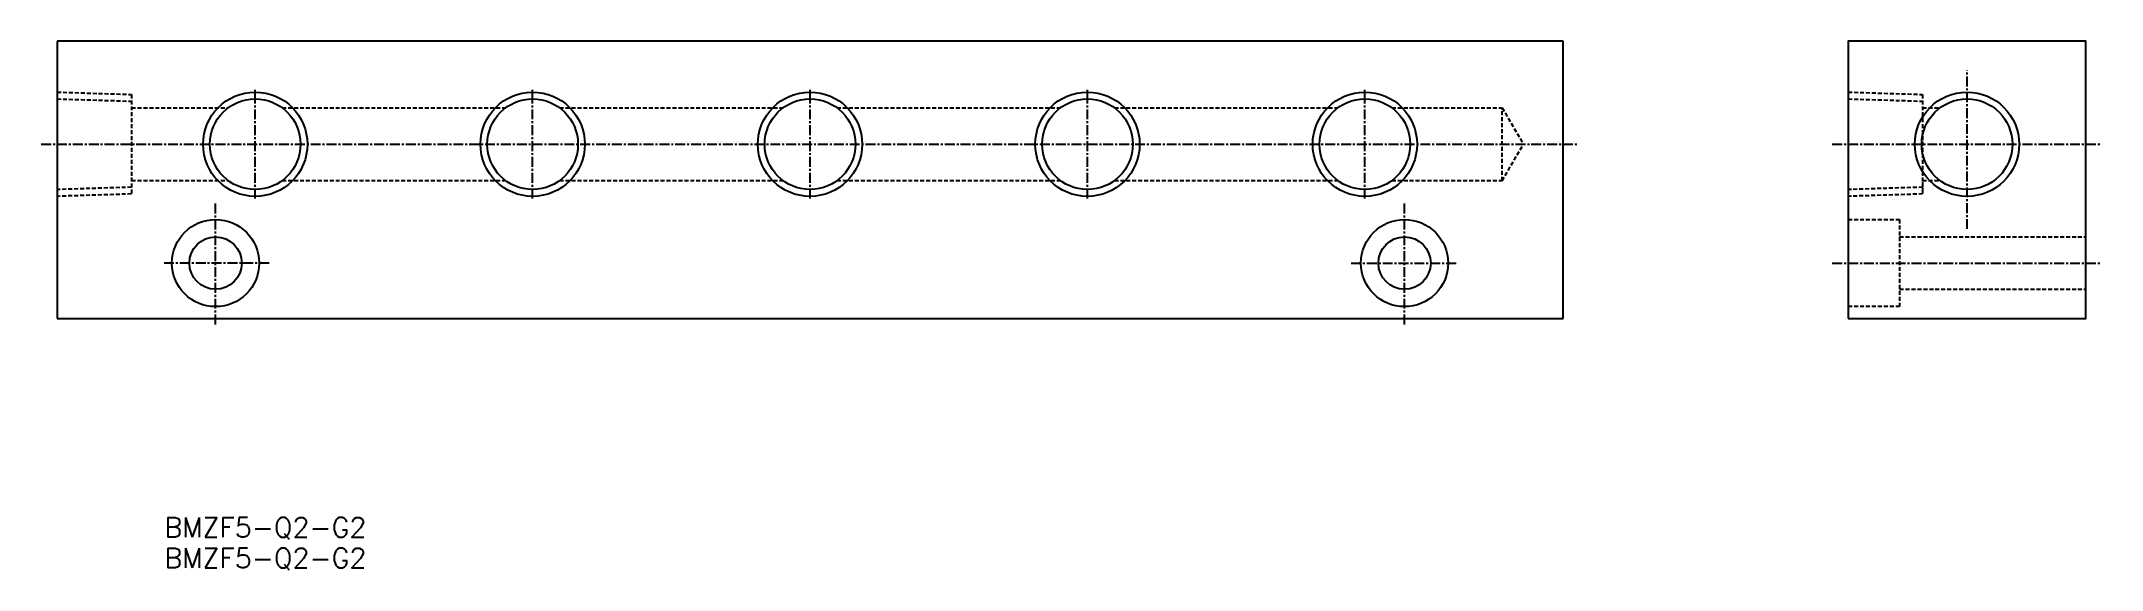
# Model space of a CAD drawing. Extents: x 27 to 287, y 55 to 122.
import ezdxf
from ezdxf.enums import TextEntityAlignment as Align

# ---------------------------------------------------------------- set-up
doc = ezdxf.new("R2010")
doc.units = 0
doc.linetypes.add('CENTER', pattern=[2, 1.25, -0.25, 0.25, -0.25])
doc.linetypes.add('DASHED', pattern=[0.75, 0.5, -0.25])
doc.layers.get('0').update_dxf_attribs({"linetype": 'CONTINUOUS'})
doc.layers.add('CENTER', color=1, linetype='CENTER')
doc.styles.get("Standard").update_dxf_attribs({"font": 'txt.shx', "bigfont": 'extfont.shx'})

msp = doc.modelspace()

# ---------------------------------------------------------------- linework, layer by layer
at = {"color": 7, "linetype": 'CONTINUOUS'}
for p, q in [((219.09, 122), (29.09, 122)), ((29.09, 122), (29.09, 87)), ((219.09, 87), (219.09, 122)), ((29.09, 87), (219.09, 87))]:
    msp.add_line(p, q, dxfattribs=at)
at = {"color": 3, "linetype": 'DASHED'}
for p, q in [((29.09, 115.58), (38.49, 115.28)), ((29.09, 114.72), (38.49, 114.43)), ((38.49, 115.28), (38.49, 102.72)), ((255.06, 115.58), (264.46, 115.28)), ((255.06, 114.72), (264.46, 114.43)), ((264.46, 115.28), (264.46, 113.81)), ((264.46, 115.28), (264.46, 102.72)), ((38.49, 113.6), (50.69, 113.6)), ((57.49, 113.6), (85.69, 113.6)), ((92.49, 113.6), (120.69, 113.6)), ((127.49, 113.6), (155.69, 113.6)), ((162.49, 113.6), (190.69, 113.6)), ((197.49, 113.6), (211.43, 113.6)), ((211.43, 113.6), (214.09, 109)), ((211.43, 104.4), (211.43, 113.6)), ((264.46, 113.6), (266.66, 113.6)), ((211.43, 104.4), (214.09, 109)), ((38.49, 104.4), (50.69, 104.4)), ((57.49, 104.4), (85.69, 104.4)), ((92.49, 104.4), (120.69, 104.4)), ((127.49, 104.4), (155.69, 104.4)), ((162.49, 104.4), (190.69, 104.4)), ((197.49, 104.4), (211.43, 104.4)), ((264.46, 104.4), (266.66, 104.4)), ((264.46, 104.19), (264.46, 102.72)), ((38.49, 103.57), (29.09, 103.28)), ((38.49, 102.72), (29.09, 102.42)), ((264.46, 103.57), (255.06, 103.28)), ((264.46, 102.72), (255.06, 102.42)), ((255.06, 99.5), (261.56, 99.5)), ((261.56, 99.5), (261.56, 88.5)), ((261.56, 97.3), (285.06, 97.3)), ((261.56, 88.5), (255.06, 88.5)), ((261.56, 90.7), (285.06, 90.7))]:
    msp.add_line(p, q, dxfattribs=at)
at = {"color": 7, "linetype": 'CONTINUOUS'}
msp.add_lwpolyline([(255.06, 87), (285.06, 87), (285.06, 122), (255.06, 122)], close=True, dxfattribs=at)
at = {"color": 3, "linetype": 'CONTINUOUS'}
for centre in [(54.09, 109), (89.09, 109), (124.09, 109), (159.09, 109), (194.09, 109), (270.06, 109)]:
    msp.add_circle(centre, 6.58, dxfattribs=at)
at = {"color": 7, "linetype": 'CONTINUOUS'}
for centre, radius in [((54.09, 109), 5.72), ((89.09, 109), 5.72), ((124.09, 109), 5.72), ((159.09, 109), 5.72), ((194.09, 109), 5.72), ((270.06, 109), 5.72), ((49.09, 94), 5.5), ((199.09, 94), 5.5), ((49.09, 94), 3.3), ((199.09, 94), 3.3)]:
    msp.add_circle(centre, radius, dxfattribs=at)
at = {"layer": 'CENTER', "color": 1, "linetype": 'CENTER'}
for p, q in [((270.06, 98.3), (270.06, 118.35)), ((54.09, 102.14), (54.09, 115.86)), ((89.09, 102.14), (89.09, 115.86)), ((124.09, 102.14), (124.09, 115.86)), ((159.09, 102.14), (159.09, 115.86)), ((194.09, 102.14), (194.09, 115.86)), ((27.09, 109), (221.09, 109)), ((253.06, 109), (287.06, 109)), ((49.09, 86.25), (49.09, 101.75)), ((199.09, 86.25), (199.09, 101.75)), ((55.84, 94), (42.34, 94)), ((192.34, 94), (205.84, 94)), ((253.06, 94), (287.06, 94))]:
    msp.add_line(p, q, dxfattribs=at)

# ---------------------------------------------------------------- texts
at = {"color": 7, "linetype": 'CONTINUOUS'}
for p in [(42.62, 60.65), (42.62, 56.78)]:
    msp.add_text('BMZF5-Q2-G2', height=2.5, dxfattribs=at).set_placement(p, align=Align.MIDDLE_LEFT)

doc.saveas('drawing.dxf')
